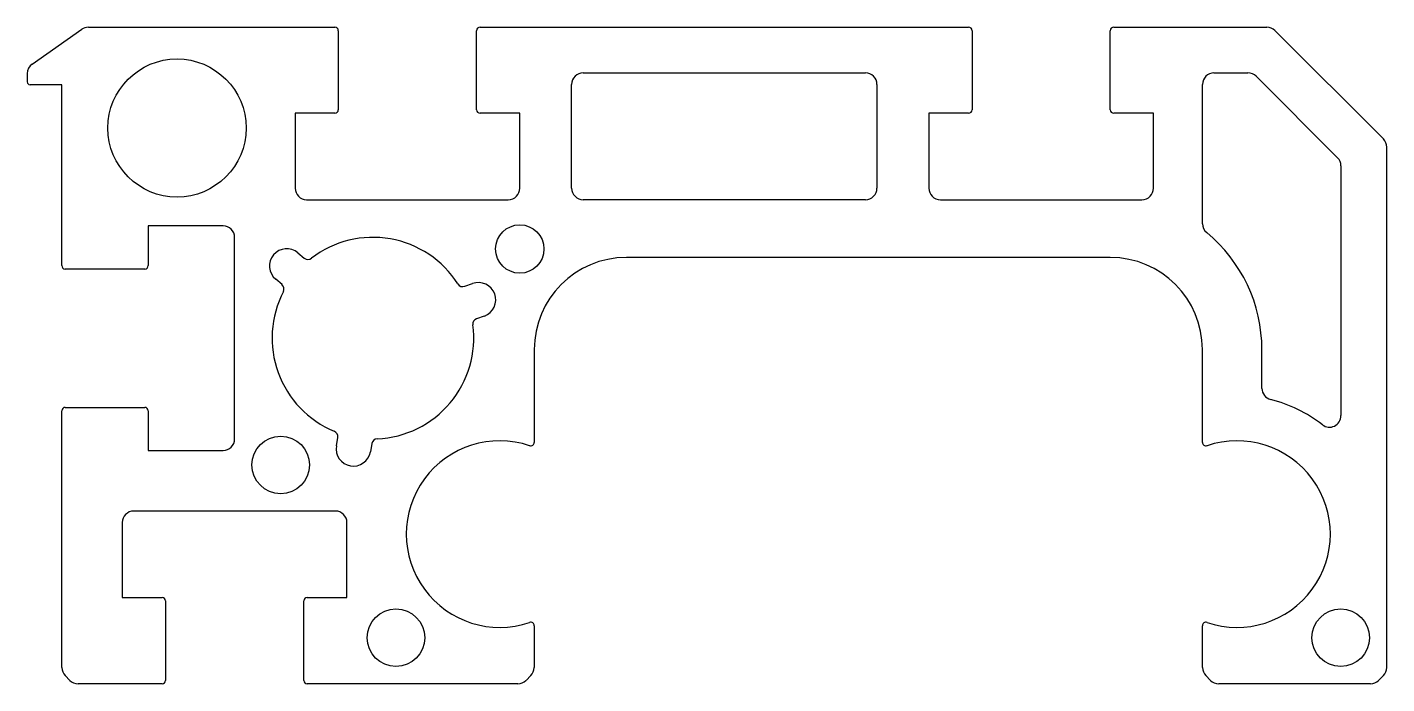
# Model space of a CAD drawing. Extents: x 2712 to 2830, y 980 to 1037.
import ezdxf

# ---------------------------------------------------------------- set-up
doc = ezdxf.new("R2010")
doc.units = 0
doc.layers.get('0').update_dxf_attribs({"linetype": 'CONTINUOUS'})

msp = doc.modelspace()

# ---------------------------------------------------------------- linework, layer by layer
for p, q in [((2712.27, 1034.28), (2716.59, 1037.3)), ((2717.16, 1037.48), (2738.55, 1037.48)), ((2751.15, 1037.48), (2793.55, 1037.48)), ((2806.15, 1037.48), (2819.43, 1037.48)), ((2738.85, 1037.18), (2738.85, 1030.31)), ((2750.85, 1030.31), (2750.85, 1037.18)), ((2793.85, 1037.18), (2793.85, 1030.31)), ((2805.85, 1030.31), (2805.85, 1037.18)), ((2820.14, 1037.19), (2829.56, 1027.78)), ((2711.85, 1033.46), (2711.85, 1032.73)), ((2760.1, 1033.51), (2784.6, 1033.51)), ((2814.85, 1033.51), (2817.8, 1033.51)), ((2818.51, 1033.22), (2825.58, 1026.15)), ((2714.85, 1032.48), (2712.1, 1032.48)), ((2714.85, 1016.79), (2714.85, 1032.48)), ((2759.1, 1023.51), (2759.1, 1032.51)), ((2785.6, 1032.51), (2785.6, 1023.51)), ((2813.85, 1020.42), (2813.85, 1032.51)), ((2735.1, 1030.01), (2735.1, 1023.51)), ((2738.55, 1030.01), (2735.1, 1030.01)), ((2754.6, 1030.01), (2751.15, 1030.01)), ((2754.6, 1023.51), (2754.6, 1030.01)), ((2790.1, 1030.01), (2790.1, 1023.51)), ((2793.55, 1030.01), (2790.1, 1030.01)), ((2809.6, 1030.01), (2806.15, 1030.01)), ((2809.6, 1023.51), (2809.6, 1030.01)), ((2829.85, 981.9), (2829.85, 1027.07)), ((2825.87, 1025.44), (2825.87, 1003.76)), ((2736.1, 1022.51), (2753.6, 1022.51)), ((2784.6, 1022.51), (2760.1, 1022.51)), ((2791.1, 1022.51), (2808.6, 1022.51)), ((2722.35, 1020.24), (2722.35, 1016.79)), ((2728.85, 1020.24), (2722.35, 1020.24)), ((2729.85, 1001.74), (2729.85, 1019.24)), ((2735.34, 1017.9), (2735.89, 1017.44)), ((2805.85, 1017.49), (2763.85, 1017.49)), ((2722.05, 1016.49), (2715.15, 1016.49)), ((2733.97, 1015.14), (2733.42, 1015.6)), ((2749.82, 1014.99), (2750.5, 1015.23)), ((2751.52, 1012.41), (2750.85, 1012.17)), ((2755.85, 1009.49), (2755.85, 1001.44)), ((2813.85, 1001.44), (2813.85, 1009.49)), ((2819.01, 1006.13), (2819.01, 1009.49)), ((2715.15, 1004.48), (2722.05, 1004.48)), ((2714.85, 981.9), (2714.85, 1004.18)), ((2722.35, 1004.18), (2722.35, 1000.74)), ((2738.68, 1001.15), (2738.8, 1001.85)), ((2722.35, 1000.74), (2728.85, 1000.74)), ((2741.76, 1001.33), (2741.63, 1000.62)), ((2738.6, 995.48), (2721.1, 995.48)), ((2720.1, 994.48), (2720.1, 987.98)), ((2739.6, 987.98), (2739.6, 994.48)), ((2720.1, 987.98), (2723.55, 987.98)), ((2723.85, 987.68), (2723.85, 980.78)), ((2735.85, 980.78), (2735.85, 987.68)), ((2736.15, 987.98), (2739.6, 987.98)), ((2755.85, 985.53), (2755.85, 981.9)), ((2813.85, 981.9), (2813.85, 985.53)), ((2715.14, 981.19), (2715.56, 980.78)), ((2755.14, 980.78), (2755.56, 981.19)), ((2814.14, 981.19), (2814.56, 980.78)), ((2829.14, 980.78), (2829.56, 981.19)), ((2723.55, 980.48), (2716.26, 980.48)), ((2754.43, 980.48), (2736.15, 980.48)), ((2828.43, 980.48), (2815.26, 980.48))]:
    msp.add_line(p, q)
for centre, radius in [((2724.85, 1028.73), 6), ((2754.6, 1018.23), 2.1), ((2733.85, 999.48), 2.5), ((2743.85, 984.48), 2.5), ((2825.85, 984.48), 2.5)]:
    msp.add_circle(centre, radius)
for centre, radius, start, end in [((2717.16, 1036.48), 1, 90, 124.992), ((2738.55, 1037.18), 0.3, 0, 90), ((2751.15, 1037.18), 0.3, 90, 180), ((2793.55, 1037.18), 0.3, 0, 90), ((2806.15, 1037.18), 0.3, 90, 180), ((2819.43, 1036.48), 1, 45, 90), ((2712.85, 1033.46), 1, 124.992, 180), ((2712.1, 1032.73), 0.25, 180, 270), ((2760.1, 1032.51), 1, 90, 180), ((2784.6, 1032.51), 1, 0, 90), ((2814.85, 1032.51), 1, 90, 180), ((2817.8, 1032.51), 1, 45, 90), ((2738.55, 1030.31), 0.3, 270, 0), ((2751.15, 1030.31), 0.3, 180, 270), ((2793.55, 1030.31), 0.3, 270, 0), ((2806.15, 1030.31), 0.3, 180, 270), ((2828.85, 1027.07), 1, 0, 45), ((2824.87, 1025.44), 1, 0, 45), ((2736.1, 1023.51), 1, 180, 270), ((2753.6, 1023.51), 1, 270, 360), ((2760.1, 1023.51), 1, 180, 270), ((2784.6, 1023.51), 1, 270, 360), ((2791.1, 1023.51), 1, 180, 270), ((2808.6, 1023.51), 1, 270, 360), ((2728.85, 1019.24), 1, 0, 90), ((2814.85, 1020.42), 1, 180, 230.5281), ((2805.85, 1009.49), 13.16, 0, 50.5281), ((2741.85, 1010.49), 8.75, 32.4869, 127.5131), ((2734.38, 1016.75), 1.5, 50, 230), ((2736.22, 1017.82), 0.5, 230, 307.5131), ((2763.85, 1009.49), 8, 90, 180), ((2805.85, 1009.49), 8, 0, 90), ((2715.15, 1016.79), 0.3, 180, 270), ((2722.05, 1016.79), 0.3, 270, 0), ((2733.64, 1014.76), 0.5, 332.4869, 50), ((2749.65, 1015.46), 0.5, 212.4869, 290), ((2751.01, 1013.82), 1.5, 290, 110), ((2741.85, 1010.49), 8.75, 152.4869, 247.5131), ((2741.85, 1010.49), 8.75, 272.4869, 7.5131), ((2751.02, 1011.7), 0.5, 110, 187.5131), ((2820.01, 1006.13), 1, 180, 255.9836), ((2715.15, 1004.18), 0.3, 90, 180), ((2722.05, 1004.18), 0.3, 0, 90), ((2816.85, 993.48), 12.04, 52.0205, 75.9835), ((2824.87, 1003.76), 1, 232.0205, 0), ((2738.31, 1001.94), 0.5, 350, 67.5131), ((2728.85, 1001.74), 1, 270, 360), ((2740.16, 1000.88), 1.5, 170, 350), ((2742.25, 1001.25), 0.5, 92.4869, 170), ((2752.85, 993.48), 8.1, 71.2516, 288.7484), ((2755.55, 1001.44), 0.3, 251.2516, 360), ((2814.15, 1001.44), 0.3, 180.001, 288.7483), ((2816.85, 993.48), 8.1, 251.2516, 108.7483), ((2721.1, 994.48), 1, 90, 180), ((2738.6, 994.48), 1, 0, 90), ((2723.55, 987.68), 0.3, 0, 90), ((2736.15, 987.68), 0.3, 90, 180), ((2755.55, 985.53), 0.3, 0, 108.7484), ((2814.15, 985.53), 0.3, 71.2516, 179.9978), ((2715.85, 981.9), 1, 180, 225), ((2754.85, 981.9), 1, 315, 360), ((2814.85, 981.9), 1, 180, 225), ((2828.85, 981.9), 1, 315, 0), ((2716.26, 981.48), 1, 225, 270), ((2723.55, 980.78), 0.3, 270, 0), ((2736.15, 980.78), 0.3, 180, 270), ((2754.43, 981.48), 1, 270, 315), ((2815.26, 981.48), 1, 225, 270), ((2828.43, 981.48), 1, 270, 315)]:
    msp.add_arc(centre, radius, start, end)

doc.saveas('drawing.dxf')
